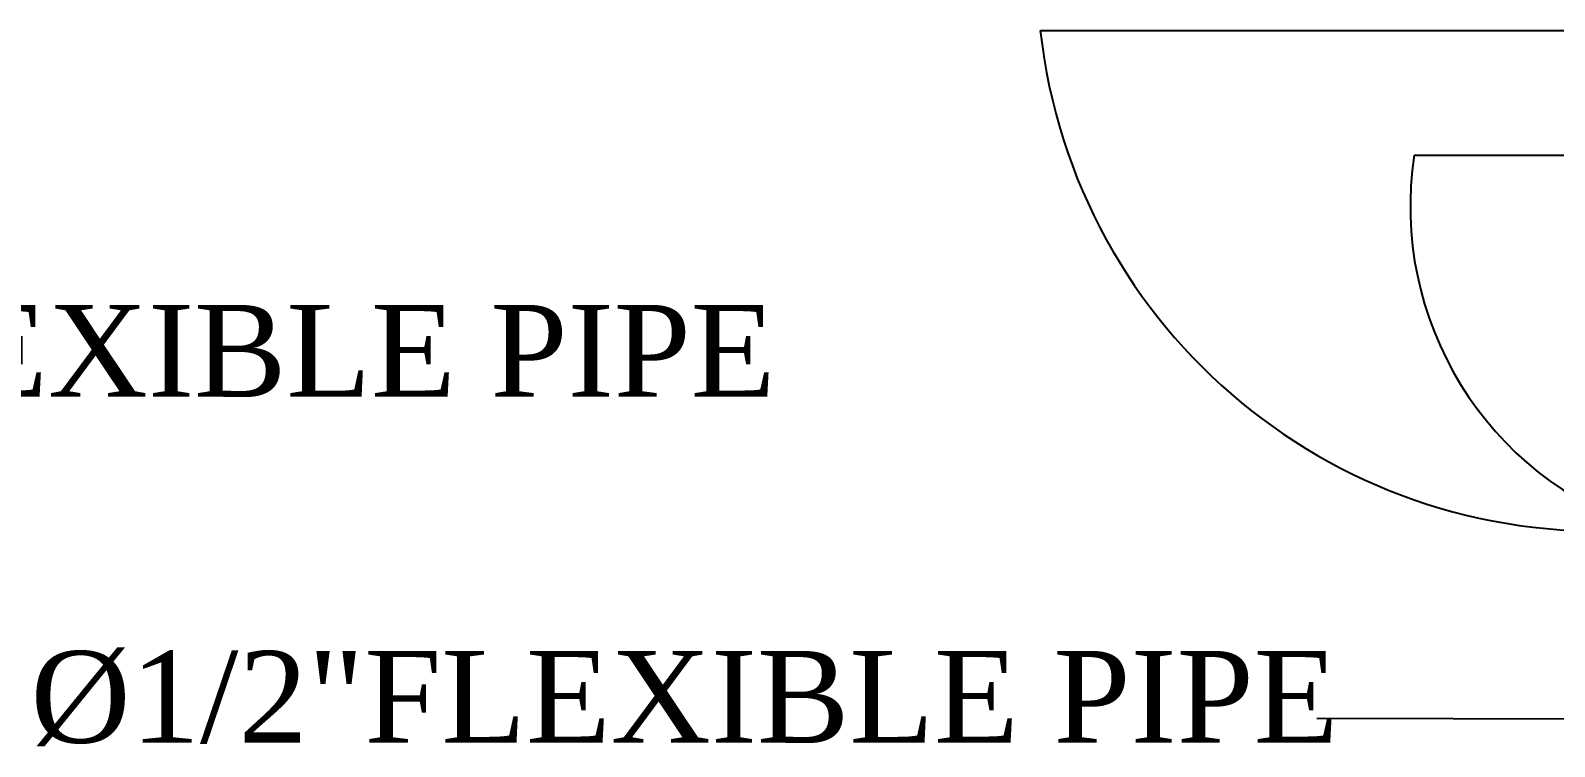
# Model space of a CAD drawing. Header units: inches. Extents: x -159432 to -126829, y -44881 to -40109.
# Drawn here: x -131128.98 to -131089.12, y -42473.15 to -42454.43 of the extents above; entities that cross this region are included whole.
import ezdxf

# ---------------------------------------------------------------- set-up
doc = ezdxf.new("R2010")
doc.units = ezdxf.units.IN
doc.header["$LTSCALE"] = 10
doc.header["$MEASUREMENT"] = 0
doc.layers.get('0').update_dxf_attribs({"color": 140, "lineweight": 25})
doc.layers.add('BASIN', color=4, linetype='Continuous')
doc.layers.add('DIMENSION', color=6, linetype='Continuous', lineweight=25)
doc.layers.add('TEXT', color=6, linetype='Continuous', lineweight=25)
doc.styles.add('2', font='times.ttf')

# ---------------------------------------------------------------- blocks, each defined once
blk = doc.blocks.new('BASIN-S')
for p, q in [((-132.98, 64.85), (89.12, 64.85)), ((-63.44, 41.69), (89.12, 41.69)), ((-1.8, 23.87), (89.12, 23.87)), ((25.89, -27.81), (25.89, 23.87)), ((33.89, -35.81), (33.89, 23.87)), ((-20.64, -27.81), (25.89, -27.81)), ((-2.64, -35.81), (33.89, -35.81))]:
    blk.add_line(p, q)
for centre, radius, start, end in [((-29.12, 76.34), 104.5, 186.3146, 274.6511), ((-1.16, 32.11), 63.01, 171.2577, 251.9918)]:
    blk.add_arc(centre, radius, start, end)

msp = doc.modelspace()

# ---------------------------------------------------------------- linework, layer by layer
at = {"layer": 'DIMENSION'}
msp.add_line((-131095.32964, -42472.409), (-131087.49004, -42472.42267), dxfattribs=at)

# ---------------------------------------------------------------- block references
at = {"layer": 'BASIN', "xscale": 0.140625, "yscale": 0.140625, "zscale": 0.140625}
msp.add_blockref('BASIN-S', (-131083.86405, -42463.55209), dxfattribs=at)

# ---------------------------------------------------------------- texts
at = {"layer": 'TEXT', "style": '2'}
for s, p in [('1/2"%%CFLEXIBLE PIPE', (-131143.69754, -42464.00371)), ('%%C1/2"FLEXIBLE PIPE ', (-131128.97435, -42473.04687))]:
    msp.add_text(s, height=2.4, dxfattribs=at).set_placement(p)

doc.saveas('drawing.dxf')
